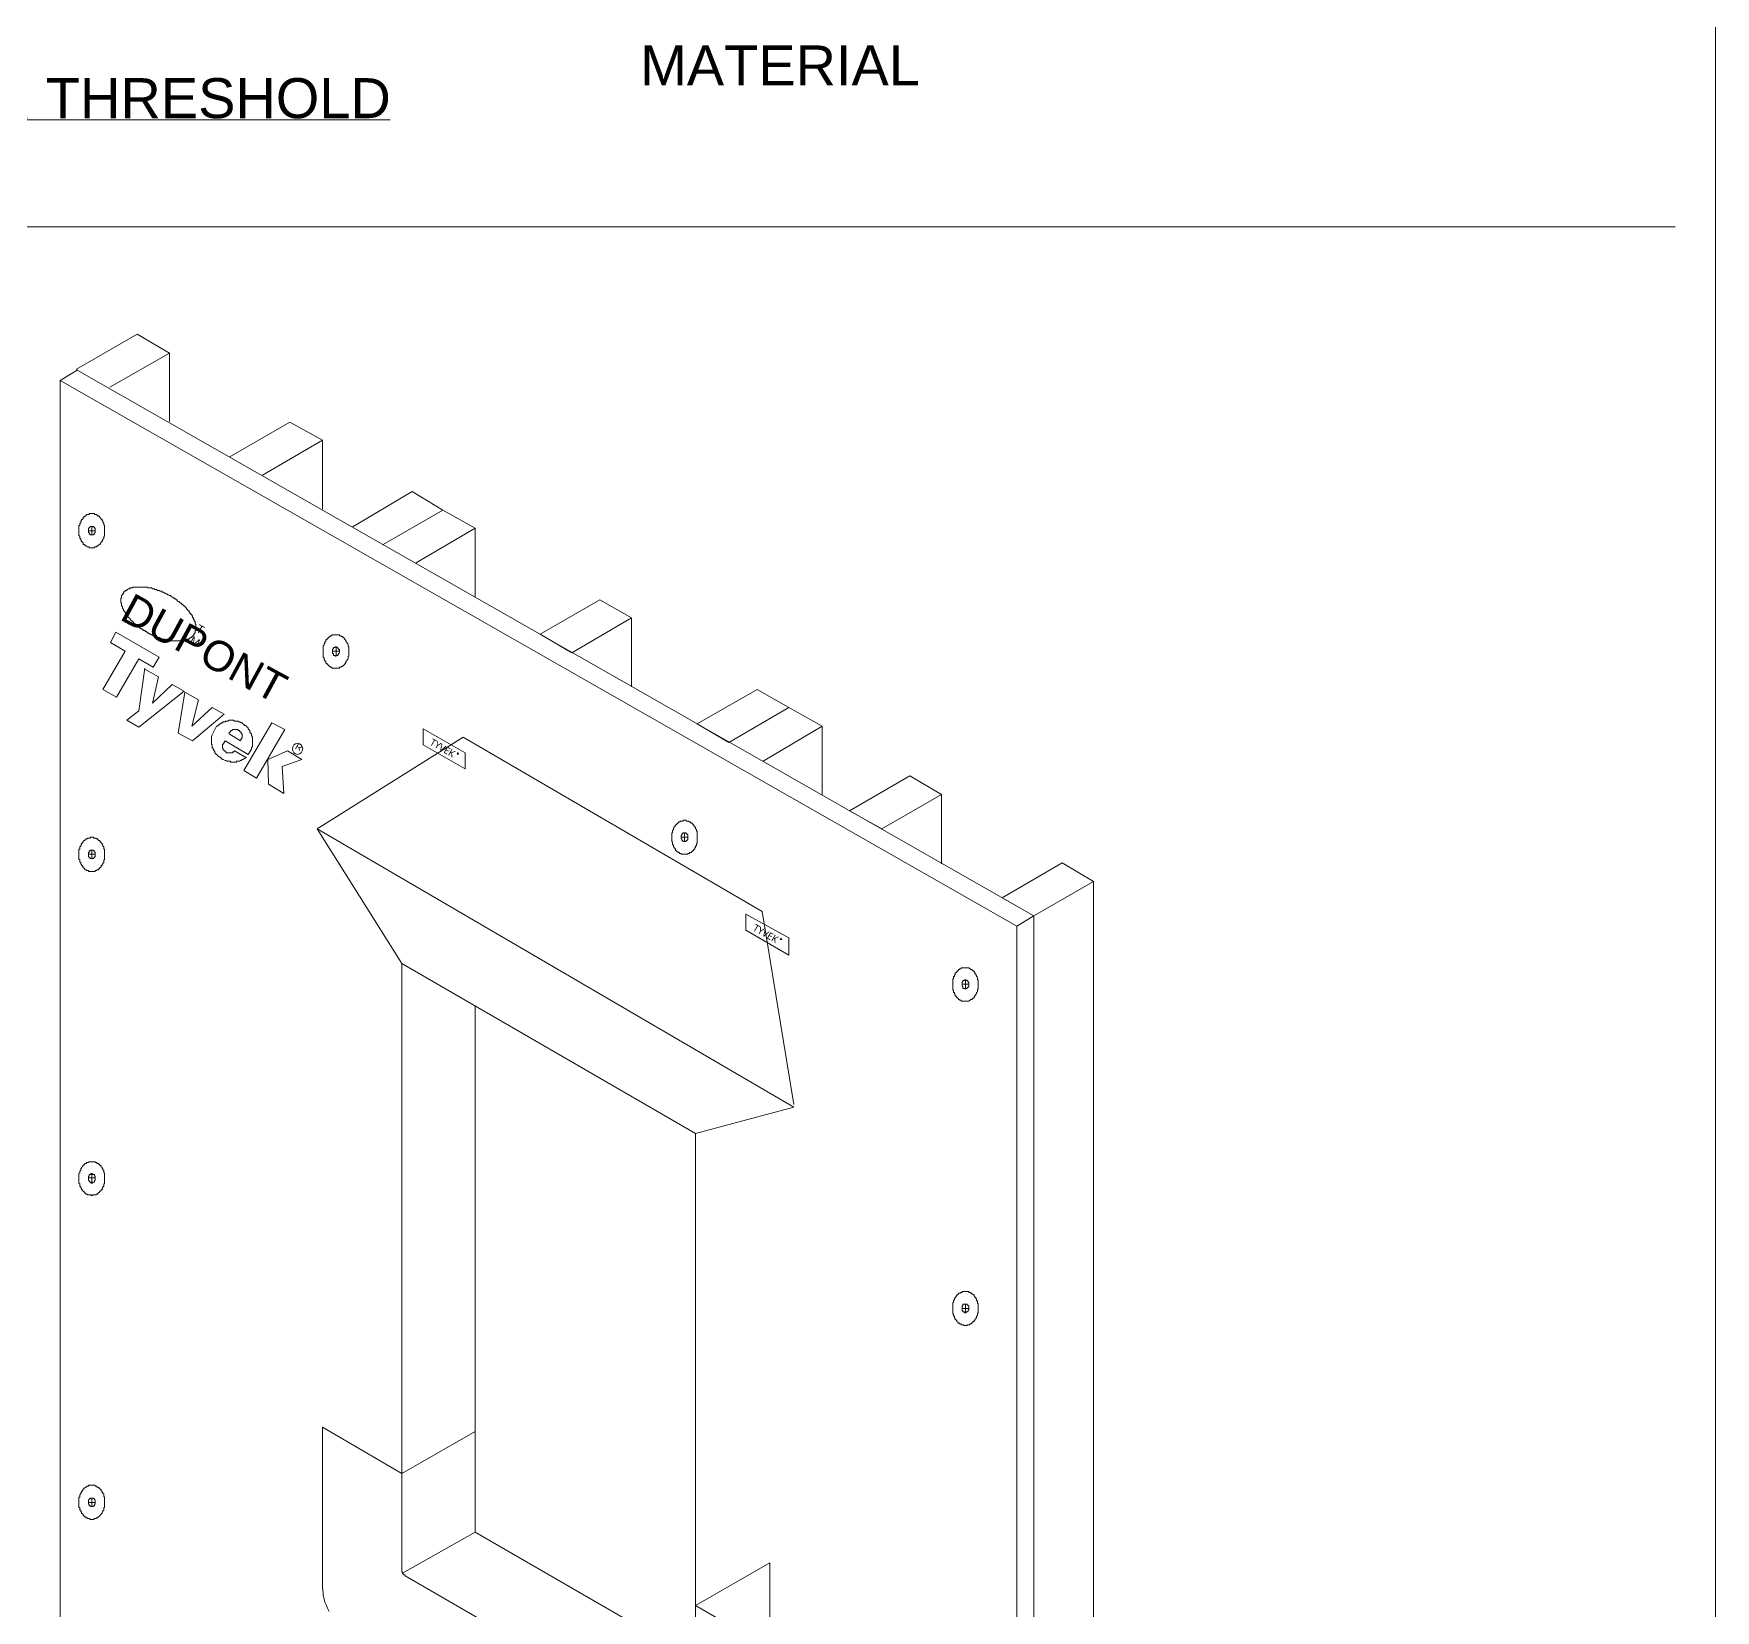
# Model space of a CAD drawing. Header units: inches. Extents: x 0 to 32.7, y -0.1 to 22.9.
# Drawn here: x 29.39 to 32.672, y 2.556 to 5.634 of the extents above; entities that cross this region are included whole.
import ezdxf

# ---------------------------------------------------------------- set-up
doc = ezdxf.new("R2010")
doc.units = ezdxf.units.IN
doc.header["$MEASUREMENT"] = 0
doc.layers.add('PDF_Geometry', color=7, linetype='Continuous', true_color=0x5d5d5d)
doc.layers.add('PDF_Text', color=7, linetype='Continuous')
doc.styles.add('PDF Arial', font='arial.ttf')
doc.styles.add('PDF Chief Blueprint', font='Chief_Blueprint.ttf')
doc.styles.add('PDF Malgun Gothic', font='malgun.ttf')

msp = doc.modelspace()

# ---------------------------------------------------------------- linework, layer by layer
at = {"layer": 'PDF_Geometry', "color": 7, "lineweight": 18}
for points in [[(0.1854, 0.1336), (0.1854, 22.8836), (32.6721, 22.8836), (32.6721, 0.1336)], [(31.3088, 0.9453), (31.3088, 3.8919), (29.4421, 4.9569), (29.4421, 2.0253)]]:
    msp.add_lwpolyline(points, close=True, dxfattribs=at)
at = {"layer": 'PDF_Geometry', "color": 251, "lineweight": 18, "true_color": 0x4b4b4b}
msp.add_lwpolyline([(32.5938, 5.2569), (27.8654, 5.2569), (27.8654, 14.5103), (32.4688, 14.5103)], dxfattribs=at)
at = {"layer": 'PDF_Geometry', "color": 7, "lineweight": 20}
msp.add_lwpolyline([(29.0564, 5.4654), (30.0858, 5.4654)], dxfattribs=at)
at = {"layer": 'PDF_Geometry', "color": 253, "lineweight": 18, "true_color": 0xa2a2a2}
for points in [[(29.5388, 4.9436), (29.6554, 5.0103), (29.5921, 5.0469), (29.4738, 4.9786), (29.4754, 4.9769)], [(29.6554, 4.8769), (29.6554, 5.0103)], [(29.8371, 4.7719), (29.9538, 4.8403), (29.8904, 4.8753), (29.7721, 4.8069)], [(29.9538, 4.7053), (29.9538, 4.8403)], [(30.0121, 4.6703), (30.1288, 4.7403), (30.1888, 4.7036)], [(30.1354, 4.6003), (30.2521, 4.6686), (30.1888, 4.7036), (30.0721, 4.6369)], [(30.2521, 4.5336), (30.2521, 4.6686)], [(30.5571, 4.3586), (30.5571, 4.4936), (30.4954, 4.5286), (30.3788, 4.4619), (30.4404, 4.4253), (30.5571, 4.4936)], [(30.8638, 4.3186), (30.9288, 4.2819), (30.8138, 4.2136)], [(30.9288, 4.2819), (30.9288, 4.1486)], [(31.1621, 4.0136), (31.1621, 4.1486), (31.1004, 4.1853), (30.9821, 4.1169), (31.0454, 4.0819), (31.1621, 4.1486)], [(31.3421, 0.9636), (31.4588, 1.0319), (31.4588, 3.9786), (31.3971, 4.0153), (31.2804, 3.9469), (31.3421, 3.9119), (31.4588, 3.9786)], [(30.2521, 2.9053), (30.2521, 3.7353)]]:
    msp.add_lwpolyline(points, dxfattribs=at)
at = {"layer": 'PDF_Geometry', "color": 254, "lineweight": 18, "true_color": 0xe1e1e1}
for points in [[(31.3088, 0.9453), (31.3421, 0.9636), (31.3421, 3.9119), (29.4754, 4.9769), (29.4421, 4.9569)], [(31.3421, 3.9119), (31.3088, 3.8919)]]:
    msp.add_lwpolyline(points, dxfattribs=at)
at = {"layer": 'PDF_Geometry', "lineweight": 18}
for points in [[(29.5038, 4.6969), (29.5054, 4.6969), (29.5071, 4.6969), (29.5088, 4.6969), (29.5088, 4.6953), (29.5104, 4.6953), (29.5121, 4.6953), (29.5138, 4.6953), (29.5138, 4.6936), (29.5154, 4.6936), (29.5154, 4.6919), (29.5171, 4.6919), (29.5188, 4.6919), (29.5188, 4.6903), (29.5204, 4.6903), (29.5204, 4.6886), (29.5221, 4.6869), (29.5221, 4.6853), (29.5238, 4.6853), (29.5238, 4.6836), (29.5254, 4.6819), (29.5254, 4.6803), (29.5271, 4.6786), (29.5271, 4.6769), (29.5271, 4.6753), (29.5288, 4.6736), (29.5288, 4.6719), (29.5288, 4.6703), (29.5288, 4.6686), (29.5288, 4.6669), (29.5288, 4.6653), (29.5288, 4.6636), (29.5288, 4.6619), (29.5288, 4.6603), (29.5288, 4.6586), (29.5288, 4.6569), (29.5288, 4.6553), (29.5288, 4.6536), (29.5271, 4.6519), (29.5271, 4.6503), (29.5271, 4.6486), (29.5254, 4.6469), (29.5254, 4.6453), (29.5238, 4.6436), (29.5238, 4.6419), (29.5221, 4.6419), (29.5221, 4.6403), (29.5204, 4.6386), (29.5204, 4.6369), (29.5188, 4.6369), (29.5171, 4.6353), (29.5154, 4.6353), (29.5154, 4.6336), (29.5138, 4.6336), (29.5121, 4.6319), (29.5104, 4.6319), (29.5088, 4.6319), (29.5088, 4.6303), (29.5071, 4.6303), (29.5054, 4.6303), (29.5038, 4.6303), (29.5021, 4.6303), (29.5004, 4.6303), (29.4988, 4.6303), (29.4988, 4.6319), (29.4971, 4.6319), (29.4954, 4.6319), (29.4938, 4.6336), (29.4921, 4.6336), (29.4921, 4.6353), (29.4904, 4.6353), (29.4888, 4.6369), (29.4871, 4.6369), (29.4871, 4.6386), (29.4871, 4.6403), (29.4854, 4.6403), (29.4854, 4.6419), (29.4838, 4.6419), (29.4838, 4.6436), (29.4821, 4.6453), (29.4821, 4.6469), (29.4821, 4.6486), (29.4804, 4.6486), (29.4804, 4.6503), (29.4804, 4.6519), (29.4804, 4.6536), (29.4788, 4.6536), (29.4788, 4.6553), (29.4788, 4.6569), (29.4788, 4.6586), (29.4788, 4.6603), (29.4788, 4.6619), (29.4788, 4.6636), (29.4788, 4.6653), (29.4788, 4.6669), (29.4788, 4.6686), (29.4788, 4.6703), (29.4788, 4.6719), (29.4788, 4.6736), (29.4804, 4.6736), (29.4804, 4.6753), (29.4804, 4.6769), (29.4804, 4.6786), (29.4821, 4.6786), (29.4821, 4.6803), (29.4821, 4.6819), (29.4838, 4.6836), (29.4838, 4.6853), (29.4854, 4.6853), (29.4854, 4.6869), (29.4871, 4.6869), (29.4871, 4.6886), (29.4871, 4.6903), (29.4888, 4.6903), (29.4888, 4.6919), (29.4904, 4.6919), (29.4921, 4.6919), (29.4921, 4.6936), (29.4938, 4.6936), (29.4938, 4.6953), (29.4954, 4.6953), (29.4971, 4.6953), (29.4988, 4.6953), (29.4988, 4.6969), (29.5004, 4.6969), (29.5021, 4.6969)], [(29.9804, 4.4603), (29.9821, 4.4603), (29.9838, 4.4603), (29.9854, 4.4603), (29.9871, 4.4603), (29.9871, 4.4586), (29.9888, 4.4586), (29.9904, 4.4586), (29.9904, 4.4569), (29.9921, 4.4569), (29.9938, 4.4569), (29.9938, 4.4553), (29.9954, 4.4553), (29.9954, 4.4536), (29.9971, 4.4536), (29.9971, 4.4519), (29.9988, 4.4503), (29.9988, 4.4486), (30.0004, 4.4486), (30.0004, 4.4469), (30.0021, 4.4453), (30.0021, 4.4436), (30.0038, 4.4419), (30.0038, 4.4403), (30.0038, 4.4386), (30.0038, 4.4369), (30.0054, 4.4369), (30.0054, 4.4353), (30.0054, 4.4336), (30.0054, 4.4319), (30.0054, 4.4303), (30.0054, 4.4286), (30.0054, 4.4269), (30.0054, 4.4253), (30.0054, 4.4236), (30.0054, 4.4219), (30.0054, 4.4203), (30.0054, 4.4186), (30.0038, 4.4186), (30.0038, 4.4169), (30.0038, 4.4153), (30.0038, 4.4136), (30.0021, 4.4119), (30.0021, 4.4103), (30.0004, 4.4086), (30.0004, 4.4069), (29.9988, 4.4069), (29.9988, 4.4053), (29.9988, 4.4036), (29.9971, 4.4036), (29.9971, 4.4019), (29.9954, 4.4019), (29.9954, 4.4003), (29.9938, 4.4003), (29.9938, 4.3986), (29.9921, 4.3986), (29.9904, 4.3986), (29.9904, 4.3969), (29.9888, 4.3969), (29.9871, 4.3969), (29.9871, 4.3953), (29.9854, 4.3953), (29.9838, 4.3953), (29.9821, 4.3953), (29.9804, 4.3953), (29.9788, 4.3953), (29.9771, 4.3953), (29.9754, 4.3953), (29.9738, 4.3953), (29.9721, 4.3953), (29.9721, 4.3969), (29.9704, 4.3969), (29.9688, 4.3969), (29.9688, 4.3986), (29.9671, 4.3986), (29.9671, 4.4003), (29.9654, 4.4003), (29.9654, 4.4019), (29.9638, 4.4019), (29.9638, 4.4036), (29.9621, 4.4036), (29.9621, 4.4053), (29.9604, 4.4053), (29.9604, 4.4069), (29.9604, 4.4086), (29.9588, 4.4086), (29.9588, 4.4103), (29.9571, 4.4119), (29.9571, 4.4136), (29.9571, 4.4153), (29.9554, 4.4169), (29.9554, 4.4186), (29.9554, 4.4203), (29.9554, 4.4219), (29.9554, 4.4236), (29.9554, 4.4253), (29.9554, 4.4269), (29.9554, 4.4286), (29.9554, 4.4303), (29.9554, 4.4319), (29.9554, 4.4336), (29.9554, 4.4353), (29.9554, 4.4369), (29.9554, 4.4386), (29.9571, 4.4403), (29.9571, 4.4419), (29.9571, 4.4436), (29.9588, 4.4436), (29.9588, 4.4453), (29.9588, 4.4469), (29.9604, 4.4469), (29.9604, 4.4486), (29.9604, 4.4503), (29.9621, 4.4503), (29.9621, 4.4519), (29.9638, 4.4519), (29.9638, 4.4536), (29.9654, 4.4536), (29.9654, 4.4553), (29.9671, 4.4553), (29.9671, 4.4569), (29.9688, 4.4569), (29.9688, 4.4586), (29.9704, 4.4586), (29.9721, 4.4586), (29.9721, 4.4603), (29.9738, 4.4603), (29.9754, 4.4603), (29.9771, 4.4603), (29.9788, 4.4603)], [(30.6604, 4.0986), (30.6621, 4.0986), (30.6638, 4.0986), (30.6638, 4.0969), (30.6654, 4.0969), (30.6671, 4.0969), (30.6688, 4.0969), (30.6688, 4.0953), (30.6704, 4.0953), (30.6721, 4.0953), (30.6721, 4.0936), (30.6738, 4.0936), (30.6754, 4.0919), (30.6771, 4.0903), (30.6788, 4.0886), (30.6788, 4.0869), (30.6804, 4.0869), (30.6804, 4.0853), (30.6821, 4.0836), (30.6821, 4.0819), (30.6838, 4.0803), (30.6838, 4.0786), (30.6838, 4.0769), (30.6854, 4.0769), (30.6854, 4.0753), (30.6854, 4.0736), (30.6854, 4.0719), (30.6854, 4.0703), (30.6854, 4.0686), (30.6854, 4.0669), (30.6854, 4.0653), (30.6854, 4.0636), (30.6854, 4.0619), (30.6854, 4.0603), (30.6854, 4.0586), (30.6854, 4.0569), (30.6854, 4.0553), (30.6854, 4.0536), (30.6838, 4.0519), (30.6838, 4.0503), (30.6838, 4.0486), (30.6821, 4.0486), (30.6821, 4.0469), (30.6821, 4.0453), (30.6804, 4.0453), (30.6804, 4.0436), (30.6804, 4.0419), (30.6788, 4.0419), (30.6788, 4.0403), (30.6771, 4.0403), (30.6771, 4.0386), (30.6754, 4.0386), (30.6754, 4.0369), (30.6738, 4.0369), (30.6738, 4.0353), (30.6721, 4.0353), (30.6704, 4.0353), (30.6704, 4.0336), (30.6688, 4.0336), (30.6671, 4.0336), (30.6671, 4.0319), (30.6654, 4.0319), (30.6638, 4.0319), (30.6621, 4.0319), (30.6604, 4.0319), (30.6588, 4.0319), (30.6571, 4.0319), (30.6554, 4.0319), (30.6538, 4.0319), (30.6538, 4.0336), (30.6521, 4.0336), (30.6504, 4.0336), (30.6504, 4.0353), (30.6488, 4.0353), (30.6471, 4.0369), (30.6454, 4.0369), (30.6454, 4.0386), (30.6438, 4.0386), (30.6438, 4.0403), (30.6421, 4.0419), (30.6421, 4.0436), (30.6404, 4.0436), (30.6404, 4.0453), (30.6388, 4.0469), (30.6388, 4.0486), (30.6388, 4.0503), (30.6371, 4.0503), (30.6371, 4.0519), (30.6371, 4.0536), (30.6371, 4.0553), (30.6354, 4.0569), (30.6354, 4.0586), (30.6354, 4.0603), (30.6354, 4.0619), (30.6354, 4.0636), (30.6354, 4.0653), (30.6354, 4.0669), (30.6354, 4.0686), (30.6354, 4.0703), (30.6354, 4.0719), (30.6354, 4.0736), (30.6371, 4.0736), (30.6371, 4.0753), (30.6371, 4.0769), (30.6371, 4.0786), (30.6388, 4.0803), (30.6388, 4.0819), (30.6388, 4.0836), (30.6404, 4.0836), (30.6404, 4.0853), (30.6421, 4.0869), (30.6421, 4.0886), (30.6438, 4.0886), (30.6438, 4.0903), (30.6454, 4.0903), (30.6454, 4.0919), (30.6471, 4.0919), (30.6471, 4.0936), (30.6488, 4.0936), (30.6488, 4.0953), (30.6504, 4.0953), (30.6521, 4.0953), (30.6521, 4.0969), (30.6538, 4.0969), (30.6554, 4.0969), (30.6571, 4.0969), (30.6588, 4.0986)], [(29.5038, 4.0653), (29.5054, 4.0653), (29.5071, 4.0653), (29.5071, 4.0636), (29.5088, 4.0636), (29.5104, 4.0636), (29.5121, 4.0636), (29.5121, 4.0619), (29.5138, 4.0619), (29.5154, 4.0619), (29.5154, 4.0603), (29.5171, 4.0603), (29.5171, 4.0586), (29.5188, 4.0586), (29.5204, 4.0569), (29.5204, 4.0553), (29.5221, 4.0553), (29.5221, 4.0536), (29.5238, 4.0536), (29.5238, 4.0519), (29.5238, 4.0503), (29.5254, 4.0503), (29.5254, 4.0486), (29.5254, 4.0469), (29.5271, 4.0469), (29.5271, 4.0453), (29.5271, 4.0436), (29.5271, 4.0419), (29.5288, 4.0419), (29.5288, 4.0403), (29.5288, 4.0386), (29.5288, 4.0369), (29.5288, 4.0353), (29.5288, 4.0336), (29.5288, 4.0319), (29.5288, 4.0303), (29.5288, 4.0286), (29.5288, 4.0269), (29.5288, 4.0253), (29.5288, 4.0236), (29.5288, 4.0219), (29.5271, 4.0203), (29.5271, 4.0186), (29.5271, 4.0169), (29.5271, 4.0153), (29.5254, 4.0153), (29.5254, 4.0136), (29.5238, 4.0119), (29.5238, 4.0103), (29.5221, 4.0103), (29.5221, 4.0086), (29.5221, 4.0069), (29.5204, 4.0069), (29.5204, 4.0053), (29.5188, 4.0053), (29.5188, 4.0036), (29.5171, 4.0036), (29.5171, 4.0019), (29.5154, 4.0019), (29.5138, 4.0019), (29.5138, 4.0003), (29.5121, 4.0003), (29.5104, 4.0003), (29.5104, 3.9986), (29.5088, 3.9986), (29.5071, 3.9986), (29.5054, 3.9986), (29.5038, 3.9986), (29.5021, 3.9986), (29.5004, 3.9986), (29.4988, 3.9986), (29.4971, 3.9986), (29.4971, 4.0003), (29.4954, 4.0003), (29.4938, 4.0003), (29.4938, 4.0019), (29.4921, 4.0019), (29.4904, 4.0019), (29.4904, 4.0036), (29.4888, 4.0036), (29.4888, 4.0053), (29.4871, 4.0053), (29.4871, 4.0069), (29.4854, 4.0086), (29.4854, 4.0103), (29.4838, 4.0103), (29.4838, 4.0119), (29.4821, 4.0136), (29.4821, 4.0153), (29.4804, 4.0169), (29.4804, 4.0186), (29.4804, 4.0203), (29.4804, 4.0219), (29.4788, 4.0219), (29.4788, 4.0236), (29.4788, 4.0253), (29.4788, 4.0269), (29.4788, 4.0286), (29.4788, 4.0303), (29.4788, 4.0319), (29.4788, 4.0336), (29.4788, 4.0353), (29.4788, 4.0369), (29.4788, 4.0386), (29.4788, 4.0403), (29.4788, 4.0419), (29.4804, 4.0419), (29.4804, 4.0436), (29.4804, 4.0453), (29.4804, 4.0469), (29.4821, 4.0469), (29.4821, 4.0486), (29.4821, 4.0503), (29.4838, 4.0503), (29.4838, 4.0519), (29.4838, 4.0536), (29.4854, 4.0536), (29.4854, 4.0553), (29.4871, 4.0553), (29.4871, 4.0569), (29.4888, 4.0586), (29.4904, 4.0586), (29.4904, 4.0603), (29.4921, 4.0603), (29.4921, 4.0619), (29.4938, 4.0619), (29.4954, 4.0619), (29.4954, 4.0636), (29.4971, 4.0636), (29.4988, 4.0636), (29.5004, 4.0636), (29.5004, 4.0653), (29.5021, 4.0653)], [(31.2088, 3.8103), (31.2104, 3.8103), (31.2121, 3.8103), (31.2138, 3.8103), (31.2154, 3.8103), (31.2171, 3.8086), (31.2188, 3.8086), (31.2188, 3.8069), (31.2204, 3.8069), (31.2221, 3.8069), (31.2221, 3.8053), (31.2238, 3.8053), (31.2238, 3.8036), (31.2254, 3.8036), (31.2254, 3.8019), (31.2271, 3.8019), (31.2271, 3.8003), (31.2271, 3.7986), (31.2288, 3.7986), (31.2288, 3.7969), (31.2304, 3.7953), (31.2304, 3.7936), (31.2321, 3.7919), (31.2321, 3.7903), (31.2321, 3.7886), (31.2321, 3.7869), (31.2338, 3.7869), (31.2338, 3.7853), (31.2338, 3.7836), (31.2338, 3.7819), (31.2338, 3.7803), (31.2338, 3.7786), (31.2338, 3.7769), (31.2338, 3.7753), (31.2338, 3.7736), (31.2338, 3.7719), (31.2338, 3.7703), (31.2338, 3.7686), (31.2321, 3.7686), (31.2321, 3.7669), (31.2321, 3.7653), (31.2321, 3.7636), (31.2304, 3.7619), (31.2304, 3.7603), (31.2288, 3.7586), (31.2288, 3.7569), (31.2271, 3.7569), (31.2271, 3.7553), (31.2271, 3.7536), (31.2254, 3.7536), (31.2254, 3.7519), (31.2238, 3.7519), (31.2238, 3.7503), (31.2221, 3.7503), (31.2221, 3.7486), (31.2204, 3.7486), (31.2188, 3.7486), (31.2188, 3.7469), (31.2171, 3.7469), (31.2154, 3.7453), (31.2138, 3.7453), (31.2121, 3.7453), (31.2104, 3.7453), (31.2088, 3.7453), (31.2071, 3.7453), (31.2054, 3.7453), (31.2038, 3.7453), (31.2021, 3.7453), (31.2004, 3.7453), (31.2004, 3.7469), (31.1988, 3.7469), (31.1971, 3.7469), (31.1971, 3.7486), (31.1954, 3.7486), (31.1954, 3.7503), (31.1938, 3.7503), (31.1938, 3.7519), (31.1921, 3.7519), (31.1921, 3.7536), (31.1904, 3.7536), (31.1904, 3.7553), (31.1888, 3.7553), (31.1888, 3.7569), (31.1888, 3.7586), (31.1871, 3.7586), (31.1871, 3.7603), (31.1871, 3.7619), (31.1854, 3.7619), (31.1854, 3.7636), (31.1854, 3.7653), (31.1854, 3.7669), (31.1838, 3.7669), (31.1838, 3.7686), (31.1838, 3.7703), (31.1838, 3.7719), (31.1838, 3.7736), (31.1838, 3.7753), (31.1838, 3.7769), (31.1838, 3.7786), (31.1838, 3.7803), (31.1838, 3.7819), (31.1838, 3.7836), (31.1838, 3.7853), (31.1838, 3.7869), (31.1838, 3.7886), (31.1854, 3.7886), (31.1854, 3.7903), (31.1854, 3.7919), (31.1854, 3.7936), (31.1871, 3.7936), (31.1871, 3.7953), (31.1871, 3.7969), (31.1888, 3.7969), (31.1888, 3.7986), (31.1888, 3.8003), (31.1904, 3.8003), (31.1904, 3.8019), (31.1921, 3.8019), (31.1921, 3.8036), (31.1938, 3.8036), (31.1938, 3.8053), (31.1954, 3.8053), (31.1954, 3.8069), (31.1971, 3.8069), (31.1971, 3.8086), (31.1988, 3.8086), (31.2004, 3.8086), (31.2004, 3.8103), (31.2021, 3.8103), (31.2038, 3.8103), (31.2054, 3.8103), (31.2071, 3.8103)], [(29.5038, 3.4319), (29.5054, 3.4319), (29.5071, 3.4319), (29.5088, 3.4319), (29.5104, 3.4319), (29.5104, 3.4303), (29.5121, 3.4303), (29.5138, 3.4303), (29.5138, 3.4286), (29.5154, 3.4286), (29.5171, 3.4286), (29.5171, 3.4269), (29.5188, 3.4269), (29.5188, 3.4253), (29.5204, 3.4253), (29.5204, 3.4236), (29.5221, 3.4236), (29.5221, 3.4219), (29.5238, 3.4203), (29.5238, 3.4186), (29.5254, 3.4186), (29.5254, 3.4169), (29.5254, 3.4153), (29.5271, 3.4153), (29.5271, 3.4136), (29.5271, 3.4119), (29.5271, 3.4103), (29.5288, 3.4103), (29.5288, 3.4086), (29.5288, 3.4069), (29.5288, 3.4053), (29.5288, 3.4036), (29.5288, 3.4019), (29.5288, 3.4003), (29.5288, 3.3986), (29.5288, 3.3969), (29.5288, 3.3953), (29.5288, 3.3936), (29.5288, 3.3919), (29.5288, 3.3903), (29.5288, 3.3886), (29.5271, 3.3886), (29.5271, 3.3869), (29.5271, 3.3853), (29.5271, 3.3836), (29.5254, 3.3836), (29.5254, 3.3819), (29.5254, 3.3803), (29.5238, 3.3803), (29.5238, 3.3786), (29.5238, 3.3769), (29.5221, 3.3769), (29.5221, 3.3753), (29.5204, 3.3753), (29.5204, 3.3736), (29.5188, 3.3736), (29.5188, 3.3719), (29.5171, 3.3719), (29.5171, 3.3703), (29.5154, 3.3703), (29.5154, 3.3686), (29.5138, 3.3686), (29.5121, 3.3686), (29.5121, 3.3669), (29.5104, 3.3669), (29.5088, 3.3669), (29.5071, 3.3669), (29.5054, 3.3669), (29.5038, 3.3653), (29.5021, 3.3669), (29.5004, 3.3669), (29.4988, 3.3669), (29.4971, 3.3669), (29.4954, 3.3669), (29.4954, 3.3686), (29.4938, 3.3686), (29.4921, 3.3686), (29.4921, 3.3703), (29.4904, 3.3703), (29.4904, 3.3719), (29.4888, 3.3719), (29.4888, 3.3736), (29.4871, 3.3736), (29.4871, 3.3753), (29.4854, 3.3753), (29.4854, 3.3769), (29.4838, 3.3769), (29.4838, 3.3786), (29.4838, 3.3803), (29.4821, 3.3803), (29.4821, 3.3819), (29.4821, 3.3836), (29.4804, 3.3836), (29.4804, 3.3853), (29.4804, 3.3869), (29.4804, 3.3886), (29.4788, 3.3903), (29.4788, 3.3919), (29.4788, 3.3936), (29.4788, 3.3953), (29.4788, 3.3969), (29.4788, 3.3986), (29.4788, 3.4003), (29.4788, 3.4019), (29.4788, 3.4036), (29.4788, 3.4053), (29.4788, 3.4069), (29.4788, 3.4086), (29.4804, 3.4103), (29.4804, 3.4119), (29.4804, 3.4136), (29.4821, 3.4153), (29.4821, 3.4169), (29.4821, 3.4186), (29.4838, 3.4186), (29.4838, 3.4203), (29.4854, 3.4219), (29.4854, 3.4236), (29.4871, 3.4236), (29.4871, 3.4253), (29.4888, 3.4253), (29.4888, 3.4269), (29.4904, 3.4269), (29.4904, 3.4286), (29.4921, 3.4286), (29.4938, 3.4286), (29.4938, 3.4303), (29.4954, 3.4303), (29.4971, 3.4303), (29.4971, 3.4319), (29.4988, 3.4319), (29.5004, 3.4319), (29.5021, 3.4319)], [(31.2088, 3.1786), (31.2104, 3.1786), (31.2121, 3.1786), (31.2138, 3.1786), (31.2154, 3.1786), (31.2154, 3.1769), (31.2171, 3.1769), (31.2188, 3.1769), (31.2188, 3.1753), (31.2204, 3.1753), (31.2221, 3.1736), (31.2238, 3.1736), (31.2238, 3.1719), (31.2254, 3.1719), (31.2254, 3.1703), (31.2271, 3.1686), (31.2271, 3.1669), (31.2288, 3.1669), (31.2288, 3.1653), (31.2304, 3.1636), (31.2304, 3.1619), (31.2304, 3.1603), (31.2321, 3.1603), (31.2321, 3.1586), (31.2321, 3.1569), (31.2321, 3.1553), (31.2338, 3.1553), (31.2338, 3.1536), (31.2338, 3.1519), (31.2338, 3.1503), (31.2338, 3.1486), (31.2338, 3.1469), (31.2338, 3.1453), (31.2338, 3.1436), (31.2338, 3.1419), (31.2338, 3.1403), (31.2338, 3.1386), (31.2338, 3.1369), (31.2321, 3.1353), (31.2321, 3.1336), (31.2321, 3.1319), (31.2304, 3.1303), (31.2304, 3.1286), (31.2304, 3.1269), (31.2288, 3.1269), (31.2288, 3.1253), (31.2271, 3.1236), (31.2271, 3.1219), (31.2254, 3.1219), (31.2254, 3.1203), (31.2238, 3.1203), (31.2238, 3.1186), (31.2221, 3.1186), (31.2221, 3.1169), (31.2204, 3.1169), (31.2204, 3.1153), (31.2188, 3.1153), (31.2171, 3.1153), (31.2171, 3.1136), (31.2154, 3.1136), (31.2138, 3.1136), (31.2121, 3.1136), (31.2121, 3.1119), (31.2104, 3.1119), (31.2088, 3.1119), (31.2071, 3.1119), (31.2054, 3.1119), (31.2054, 3.1136), (31.2038, 3.1136), (31.2021, 3.1136), (31.2004, 3.1136), (31.2004, 3.1153), (31.1988, 3.1153), (31.1971, 3.1153), (31.1971, 3.1169), (31.1954, 3.1169), (31.1938, 3.1186), (31.1921, 3.1203), (31.1921, 3.1219), (31.1904, 3.1219), (31.1904, 3.1236), (31.1888, 3.1236), (31.1888, 3.1253), (31.1871, 3.1269), (31.1871, 3.1286), (31.1871, 3.1303), (31.1854, 3.1303), (31.1854, 3.1319), (31.1854, 3.1336), (31.1838, 3.1353), (31.1838, 3.1369), (31.1838, 3.1386), (31.1838, 3.1403), (31.1838, 3.1419), (31.1838, 3.1436), (31.1838, 3.1453), (31.1838, 3.1469), (31.1838, 3.1486), (31.1838, 3.1503), (31.1838, 3.1519), (31.1838, 3.1536), (31.1838, 3.1553), (31.1838, 3.1569), (31.1854, 3.1569), (31.1854, 3.1586), (31.1854, 3.1603), (31.1854, 3.1619), (31.1871, 3.1619), (31.1871, 3.1636), (31.1871, 3.1653), (31.1888, 3.1653), (31.1888, 3.1669), (31.1904, 3.1686), (31.1904, 3.1703), (31.1921, 3.1703), (31.1921, 3.1719), (31.1938, 3.1719), (31.1938, 3.1736), (31.1954, 3.1736), (31.1954, 3.1753), (31.1971, 3.1753), (31.1988, 3.1753), (31.1988, 3.1769), (31.2004, 3.1769), (31.2021, 3.1769), (31.2021, 3.1786), (31.2038, 3.1786), (31.2054, 3.1786), (31.2071, 3.1786)], [(29.5038, 2.8003), (29.5054, 2.8003), (29.5071, 2.8003), (29.5088, 2.8003), (29.5104, 2.8003), (29.5104, 2.7986), (29.5121, 2.7986), (29.5138, 2.7986), (29.5138, 2.7969), (29.5154, 2.7969), (29.5171, 2.7953), (29.5188, 2.7953), (29.5188, 2.7936), (29.5204, 2.7936), (29.5204, 2.7919), (29.5221, 2.7919), (29.5221, 2.7903), (29.5221, 2.7886), (29.5238, 2.7886), (29.5238, 2.7869), (29.5254, 2.7853), (29.5254, 2.7836), (29.5271, 2.7836), (29.5271, 2.7819), (29.5271, 2.7803), (29.5271, 2.7786), (29.5288, 2.7769), (29.5288, 2.7753), (29.5288, 2.7736), (29.5288, 2.7719), (29.5288, 2.7703), (29.5288, 2.7686), (29.5288, 2.7669), (29.5288, 2.7653), (29.5288, 2.7636), (29.5288, 2.7619), (29.5288, 2.7603), (29.5288, 2.7586), (29.5288, 2.7569), (29.5271, 2.7569), (29.5271, 2.7553), (29.5271, 2.7536), (29.5271, 2.7519), (29.5254, 2.7503), (29.5254, 2.7486), (29.5238, 2.7486), (29.5238, 2.7469), (29.5238, 2.7453), (29.5221, 2.7453), (29.5221, 2.7436), (29.5204, 2.7419), (29.5188, 2.7403), (29.5171, 2.7386), (29.5154, 2.7386), (29.5154, 2.7369), (29.5138, 2.7369), (29.5121, 2.7369), (29.5121, 2.7353), (29.5104, 2.7353), (29.5088, 2.7353), (29.5071, 2.7336), (29.5054, 2.7336), (29.5038, 2.7336), (29.5021, 2.7336), (29.5004, 2.7336), (29.4988, 2.7353), (29.4971, 2.7353), (29.4954, 2.7353), (29.4954, 2.7369), (29.4938, 2.7369), (29.4921, 2.7369), (29.4921, 2.7386), (29.4904, 2.7386), (29.4888, 2.7403), (29.4871, 2.7419), (29.4871, 2.7436), (29.4854, 2.7436), (29.4854, 2.7453), (29.4838, 2.7453), (29.4838, 2.7469), (29.4838, 2.7486), (29.4821, 2.7486), (29.4821, 2.7503), (29.4821, 2.7519), (29.4804, 2.7519), (29.4804, 2.7536), (29.4804, 2.7553), (29.4804, 2.7569), (29.4788, 2.7569), (29.4788, 2.7586), (29.4788, 2.7603), (29.4788, 2.7619), (29.4788, 2.7636), (29.4788, 2.7653), (29.4788, 2.7669), (29.4788, 2.7686), (29.4788, 2.7703), (29.4788, 2.7719), (29.4788, 2.7736), (29.4788, 2.7753), (29.4788, 2.7769), (29.4804, 2.7769), (29.4804, 2.7786), (29.4804, 2.7803), (29.4804, 2.7819), (29.4821, 2.7836), (29.4821, 2.7853), (29.4838, 2.7869), (29.4838, 2.7886), (29.4854, 2.7886), (29.4854, 2.7903), (29.4871, 2.7919), (29.4871, 2.7936), (29.4888, 2.7936), (29.4888, 2.7953), (29.4904, 2.7953), (29.4921, 2.7969), (29.4938, 2.7969), (29.4938, 2.7986), (29.4954, 2.7986), (29.4971, 2.7986), (29.4971, 2.8003), (29.4988, 2.8003), (29.5004, 2.8003), (29.5021, 2.8003)]]:
    msp.add_lwpolyline(points, close=True, dxfattribs=at)
at = {"layer": 'PDF_Geometry', "color": 251, "lineweight": 18, "true_color": 0x686868}
for points in [[(29.5038, 4.6719), (29.5054, 4.6719), (29.5071, 4.6719), (29.5071, 4.6703), (29.5088, 4.6703), (29.5088, 4.6686), (29.5104, 4.6686), (29.5104, 4.6669), (29.5104, 4.6653), (29.5104, 4.6636), (29.5104, 4.6619), (29.5104, 4.6603), (29.5088, 4.6586), (29.5088, 4.6569), (29.5071, 4.6569), (29.5071, 4.6553), (29.5054, 4.6553), (29.5038, 4.6553), (29.5021, 4.6553), (29.5004, 4.6553), (29.5004, 4.6569), (29.4988, 4.6569), (29.4988, 4.6586), (29.4988, 4.6603), (29.4971, 4.6603), (29.4971, 4.6619), (29.4971, 4.6636), (29.4971, 4.6653), (29.4971, 4.6669), (29.4971, 4.6686), (29.4988, 4.6686), (29.4988, 4.6703), (29.5004, 4.6703), (29.5004, 4.6719), (29.5021, 4.6719)], [(29.7038, 4.4636), (29.7038, 4.4619), (29.7038, 4.4603), (29.7021, 4.4603), (29.7021, 4.4586), (29.7004, 4.4586), (29.7004, 4.4569), (29.6988, 4.4569), (29.6988, 4.4553), (29.6971, 4.4553), (29.6954, 4.4536), (29.6938, 4.4536), (29.6938, 4.4519), (29.6921, 4.4519), (29.6904, 4.4519), (29.6888, 4.4503), (29.6871, 4.4503), (29.6854, 4.4503), (29.6838, 4.4486), (29.6821, 4.4486), (29.6804, 4.4486), (29.6788, 4.4486), (29.6771, 4.4486), (29.6754, 4.4486), (29.6738, 4.4486), (29.6721, 4.4486), (29.6704, 4.4486), (29.6688, 4.4486), (29.6671, 4.4486), (29.6654, 4.4486), (29.6638, 4.4486), (29.6621, 4.4486), (29.6604, 4.4486), (29.6588, 4.4486), (29.6571, 4.4486), (29.6554, 4.4486), (29.6538, 4.4486), (29.6538, 4.4503), (29.6521, 4.4503), (29.6504, 4.4503), (29.6488, 4.4503), (29.6471, 4.4503), (29.6471, 4.4519), (29.6454, 4.4519), (29.6438, 4.4519), (29.6421, 4.4519), (29.6404, 4.4519), (29.6388, 4.4536), (29.6371, 4.4536), (29.6354, 4.4553), (29.6338, 4.4553), (29.6321, 4.4553), (29.6304, 4.4553), (29.6288, 4.4569), (29.6271, 4.4586), (29.6254, 4.4586), (29.6238, 4.4586), (29.6221, 4.4603), (29.6204, 4.4603), (29.6188, 4.4619), (29.6171, 4.4619), (29.6154, 4.4636), (29.6138, 4.4636), (29.6121, 4.4653), (29.6104, 4.4653), (29.6104, 4.4669), (29.6088, 4.4669), (29.6071, 4.4686), (29.6054, 4.4686), (29.6038, 4.4703), (29.6021, 4.4703), (29.6021, 4.4719), (29.6004, 4.4719), (29.5988, 4.4736), (29.5971, 4.4736), (29.5971, 4.4753), (29.5954, 4.4753), (29.5938, 4.4769), (29.5921, 4.4786), (29.5904, 4.4803), (29.5888, 4.4803), (29.5888, 4.4819), (29.5871, 4.4819), (29.5854, 4.4836), (29.5854, 4.4853), (29.5838, 4.4853), (29.5838, 4.4869), (29.5821, 4.4869), (29.5804, 4.4886), (29.5788, 4.4903), (29.5788, 4.4919), (29.5771, 4.4919), (29.5771, 4.4936), (29.5754, 4.4936), (29.5754, 4.4953), (29.5738, 4.4953), (29.5738, 4.4969), (29.5738, 4.4986), (29.5721, 4.4986), (29.5721, 4.5003), (29.5704, 4.5003), (29.5704, 4.5019), (29.5688, 4.5036), (29.5688, 4.5053), (29.5671, 4.5053), (29.5671, 4.5069), (29.5654, 4.5086), (29.5654, 4.5103), (29.5638, 4.5119), (29.5638, 4.5136), (29.5638, 4.5153), (29.5621, 4.5169), (29.5621, 4.5186), (29.5621, 4.5203), (29.5621, 4.5219), (29.5604, 4.5236), (29.5604, 4.5253), (29.5604, 4.5269), (29.5604, 4.5286), (29.5604, 4.5303), (29.5604, 4.5319), (29.5621, 4.5319), (29.5621, 4.5336), (29.5621, 4.5353), (29.5621, 4.5369), (29.5638, 4.5386), (29.5638, 4.5403), (29.5654, 4.5403), (29.5654, 4.5419), (29.5654, 4.5436), (29.5671, 4.5436), (29.5671, 4.5453), (29.5688, 4.5453), (29.5704, 4.5469), (29.5721, 4.5469), (29.5721, 4.5486), (29.5738, 4.5486), (29.5754, 4.5503), (29.5771, 4.5503), (29.5788, 4.5519), (29.5804, 4.5519), (29.5821, 4.5519), (29.5838, 4.5519), (29.5838, 4.5536), (29.5854, 4.5536), (29.5871, 4.5536), (29.5888, 4.5536), (29.5904, 4.5536), (29.5921, 4.5536), (29.5938, 4.5536), (29.5954, 4.5536), (29.5971, 4.5536), (29.5988, 4.5536), (29.6004, 4.5536), (29.6021, 4.5536), (29.6038, 4.5536), (29.6054, 4.5536), (29.6071, 4.5536), (29.6088, 4.5536), (29.6104, 4.5536), (29.6121, 4.5536), (29.6138, 4.5519), (29.6154, 4.5519), (29.6171, 4.5519), (29.6188, 4.5519), (29.6204, 4.5519), (29.6221, 4.5503), (29.6238, 4.5503), (29.6254, 4.5503), (29.6271, 4.5486), (29.6288, 4.5486), (29.6304, 4.5486), (29.6321, 4.5469), (29.6338, 4.5469), (29.6354, 4.5469), (29.6371, 4.5453), (29.6388, 4.5453), (29.6404, 4.5453), (29.6404, 4.5436), (29.6421, 4.5436), (29.6438, 4.5436), (29.6454, 4.5419), (29.6471, 4.5419), (29.6488, 4.5403), (29.6504, 4.5403), (29.6521, 4.5386), (29.6538, 4.5386), (29.6554, 4.5369), (29.6571, 4.5369), (29.6588, 4.5353), (29.6604, 4.5336), (29.6621, 4.5336), (29.6638, 4.5319), (29.6654, 4.5319), (29.6654, 4.5303), (29.6671, 4.5303), (29.6688, 4.5286), (29.6704, 4.5286), (29.6704, 4.5269), (29.6721, 4.5253), (29.6738, 4.5253), (29.6754, 4.5236), (29.6771, 4.5219), (29.6788, 4.5219), (29.6788, 4.5203), (29.6804, 4.5203), (29.6821, 4.5186), (29.6821, 4.5169), (29.6838, 4.5169), (29.6854, 4.5153), (29.6871, 4.5136), (29.6888, 4.5119), (29.6888, 4.5103), (29.6904, 4.5103), (29.6904, 4.5086), (29.6921, 4.5086), (29.6921, 4.5069), (29.6938, 4.5069), (29.6938, 4.5053), (29.6954, 4.5036), (29.6954, 4.5019), (29.6971, 4.5019), (29.6971, 4.5003), (29.6988, 4.5003), (29.6988, 4.4986), (29.7004, 4.4969), (29.7004, 4.4953), (29.7004, 4.4936), (29.7021, 4.4936), (29.7021, 4.4919), (29.7021, 4.4903), (29.7038, 4.4903), (29.7038, 4.4886), (29.7038, 4.4869), (29.7054, 4.4869), (29.7054, 4.4853), (29.7054, 4.4836), (29.7054, 4.4819), (29.7071, 4.4803), (29.7071, 4.4786), (29.7071, 4.4769), (29.7071, 4.4753), (29.7071, 4.4736), (29.7071, 4.4719), (29.7071, 4.4703), (29.7071, 4.4686), (29.7054, 4.4686), (29.7054, 4.4669), (29.7054, 4.4653), (29.7054, 4.4636)], [(29.6354, 4.4169), (29.6238, 4.3969), (29.5954, 4.4136), (29.5521, 4.3386), (29.5254, 4.3536), (29.5688, 4.4286), (29.5404, 4.4453), (29.5504, 4.4653)], [(29.9804, 4.4369), (29.9821, 4.4369), (29.9821, 4.4353), (29.9838, 4.4353), (29.9838, 4.4336), (29.9854, 4.4336), (29.9854, 4.4319), (29.9871, 4.4319), (29.9871, 4.4303), (29.9871, 4.4286), (29.9871, 4.4269), (29.9871, 4.4253), (29.9854, 4.4236), (29.9854, 4.4219), (29.9838, 4.4219), (29.9838, 4.4203), (29.9821, 4.4203), (29.9804, 4.4203), (29.9804, 4.4186), (29.9788, 4.4186), (29.9788, 4.4203), (29.9771, 4.4203), (29.9754, 4.4203), (29.9754, 4.4219), (29.9754, 4.4236), (29.9738, 4.4236), (29.9738, 4.4253), (29.9738, 4.4269), (29.9738, 4.4286), (29.9738, 4.4303), (29.9738, 4.4319), (29.9754, 4.4336), (29.9754, 4.4353), (29.9771, 4.4353), (29.9788, 4.4353), (29.9788, 4.4369)], [(29.6071, 4.3936), (29.6338, 4.3786), (29.6221, 4.3269), (29.6604, 4.3636), (29.6838, 4.3503), (29.5954, 4.2803), (29.5721, 4.2936), (29.5954, 4.3119), (29.6071, 4.3953)], [(29.7121, 4.3336), (29.6988, 4.2819), (29.7388, 4.3186), (29.7621, 4.3053), (29.7004, 4.2536), (29.6721, 4.2686), (29.6854, 4.3486)], [(29.8054, 4.2819), (29.8038, 4.2836), (29.8021, 4.2836), (29.8004, 4.2853), (29.7988, 4.2869), (29.7971, 4.2886), (29.7954, 4.2886), (29.7921, 4.2903), (29.7904, 4.2903), (29.7888, 4.2919), (29.7871, 4.2919), (29.7838, 4.2919), (29.7821, 4.2919), (29.7804, 4.2936), (29.7788, 4.2936), (29.7754, 4.2936), (29.7738, 4.2936), (29.7721, 4.2936), (29.7688, 4.2919), (29.7671, 4.2919), (29.7654, 4.2919), (29.7638, 4.2903), (29.7604, 4.2903), (29.7588, 4.2886), (29.7571, 4.2886), (29.7554, 4.2869), (29.7538, 4.2869), (29.7521, 4.2853), (29.7504, 4.2836), (29.7488, 4.2819), (29.7471, 4.2819), (29.7388, 4.2653), (29.7371, 4.2619), (29.7371, 4.2603), (29.7371, 4.2586), (29.7371, 4.2553), (29.7371, 4.2536), (29.7371, 4.2519), (29.7371, 4.2486), (29.7371, 4.2469), (29.7388, 4.2453), (29.7388, 4.2436), (29.7388, 4.2403), (29.7404, 4.2386), (29.7404, 4.2369), (29.7421, 4.2353), (29.7438, 4.2319), (29.7438, 4.2303), (29.7454, 4.2286), (29.7471, 4.2269), (29.7488, 4.2253), (29.7504, 4.2236), (29.7521, 4.2219), (29.7538, 4.2219), (29.7554, 4.2203), (29.7571, 4.2186), (29.7588, 4.2169), (29.7604, 4.2169), (29.7638, 4.2153), (29.7654, 4.2153), (29.7671, 4.2136), (29.7688, 4.2136), (29.7721, 4.2136), (29.7738, 4.2136), (29.7754, 4.2119), (29.7788, 4.2119), (29.7804, 4.2119), (29.7821, 4.2119), (29.7854, 4.2119), (29.7871, 4.2136), (29.7888, 4.2136), (29.7921, 4.2136), (29.7938, 4.2153), (29.7954, 4.2153), (29.7971, 4.2169), (29.7988, 4.2169), (29.8021, 4.2186), (29.8038, 4.2203), (29.8054, 4.2203), (29.7821, 4.2336), (29.7804, 4.2319), (29.7788, 4.2319), (29.7788, 4.2303), (29.7771, 4.2303), (29.7754, 4.2303), (29.7738, 4.2303), (29.7721, 4.2303), (29.7704, 4.2303), (29.7688, 4.2303), (29.7671, 4.2303), (29.7654, 4.2319), (29.7638, 4.2319), (29.7638, 4.2336), (29.7621, 4.2336), (29.7621, 4.2353), (29.7604, 4.2353), (29.7604, 4.2369), (29.7604, 4.2386), (29.7588, 4.2386), (29.7588, 4.2403), (29.7588, 4.2419), (29.7588, 4.2436), (29.7588, 4.2453), (29.7588, 4.2469), (29.7604, 4.2469), (29.7638, 4.2536), (29.8088, 4.2269), (29.8154, 4.2369), (29.8154, 4.2403), (29.8171, 4.2419), (29.8171, 4.2436), (29.8171, 4.2453), (29.8171, 4.2486), (29.8171, 4.2503), (29.8171, 4.2519), (29.8171, 4.2553), (29.8171, 4.2569), (29.8171, 4.2586), (29.8171, 4.2603), (29.8154, 4.2636), (29.8154, 4.2653), (29.8154, 4.2669), (29.8138, 4.2686), (29.8121, 4.2703), (29.8121, 4.2736), (29.8104, 4.2753), (29.8088, 4.2769), (29.8088, 4.2786), (29.8071, 4.2803)], [(29.7721, 4.2669), (29.7938, 4.2536), (29.7938, 4.2553), (29.7954, 4.2553), (29.7954, 4.2569), (29.7954, 4.2586), (29.7971, 4.2586), (29.7971, 4.2603), (29.7971, 4.2619), (29.7971, 4.2636), (29.7971, 4.2653), (29.7971, 4.2669), (29.7954, 4.2669), (29.7954, 4.2686), (29.7954, 4.2703), (29.7938, 4.2703), (29.7938, 4.2719), (29.7921, 4.2719), (29.7921, 4.2736), (29.7904, 4.2736), (29.7888, 4.2753), (29.7871, 4.2753), (29.7854, 4.2753), (29.7838, 4.2753), (29.7821, 4.2753), (29.7804, 4.2753), (29.7788, 4.2753), (29.7771, 4.2736), (29.7754, 4.2736), (29.7754, 4.2719), (29.7738, 4.2719), (29.7738, 4.2703), (29.7721, 4.2703), (29.7721, 4.2686)], [(29.8804, 4.2753), (29.8254, 4.1803), (29.8004, 4.1953), (29.8554, 4.2886)], [(29.8854, 4.2336), (29.9138, 4.2169), (29.8754, 4.2036), (29.8788, 4.1503), (29.8488, 4.1686), (29.8471, 4.2169)], [(30.6604, 4.0736), (30.6621, 4.0736), (30.6638, 4.0736), (30.6638, 4.0719), (30.6654, 4.0719), (30.6654, 4.0703), (30.6671, 4.0703), (30.6671, 4.0686), (30.6671, 4.0669), (30.6671, 4.0653), (30.6671, 4.0636), (30.6671, 4.0619), (30.6671, 4.0603), (30.6654, 4.0603), (30.6654, 4.0586), (30.6638, 4.0586), (30.6638, 4.0569), (30.6621, 4.0569), (30.6604, 4.0569), (30.6588, 4.0569), (30.6571, 4.0569), (30.6571, 4.0586), (30.6554, 4.0586), (30.6554, 4.0603), (30.6554, 4.0619), (30.6538, 4.0619), (30.6538, 4.0636), (30.6538, 4.0653), (30.6538, 4.0669), (30.6538, 4.0686), (30.6554, 4.0686), (30.6554, 4.0703), (30.6554, 4.0719), (30.6571, 4.0719), (30.6571, 4.0736), (30.6588, 4.0736)], [(29.5038, 4.0403), (29.5054, 4.0403), (29.5071, 4.0403), (29.5071, 4.0386), (29.5088, 4.0386), (29.5088, 4.0369), (29.5104, 4.0353), (29.5104, 4.0336), (29.5104, 4.0319), (29.5104, 4.0303), (29.5104, 4.0286), (29.5104, 4.0269), (29.5088, 4.0269), (29.5088, 4.0253), (29.5071, 4.0253), (29.5071, 4.0236), (29.5054, 4.0236), (29.5038, 4.0236), (29.5021, 4.0236), (29.5004, 4.0236), (29.5004, 4.0253), (29.4988, 4.0253), (29.4988, 4.0269), (29.4971, 4.0269), (29.4971, 4.0286), (29.4971, 4.0303), (29.4971, 4.0319), (29.4971, 4.0336), (29.4971, 4.0353), (29.4988, 4.0353), (29.4988, 4.0369), (29.4988, 4.0386), (29.5004, 4.0386), (29.5004, 4.0403), (29.5021, 4.0403)], [(31.2088, 3.7869), (31.2104, 3.7869), (31.2104, 3.7853), (31.2121, 3.7853), (31.2138, 3.7836), (31.2138, 3.7819), (31.2154, 3.7819), (31.2154, 3.7803), (31.2154, 3.7786), (31.2154, 3.7769), (31.2154, 3.7753), (31.2154, 3.7736), (31.2138, 3.7736), (31.2138, 3.7719), (31.2121, 3.7719), (31.2121, 3.7703), (31.2104, 3.7703), (31.2088, 3.7703), (31.2088, 3.7686), (31.2071, 3.7703), (31.2054, 3.7703), (31.2038, 3.7703), (31.2038, 3.7719), (31.2038, 3.7736), (31.2021, 3.7736), (31.2021, 3.7753), (31.2021, 3.7769), (31.2021, 3.7786), (31.2021, 3.7803), (31.2021, 3.7819), (31.2038, 3.7836), (31.2038, 3.7853), (31.2054, 3.7853), (31.2071, 3.7853), (31.2071, 3.7869)], [(29.5038, 3.4086), (29.5054, 3.4086), (29.5054, 3.4069), (29.5071, 3.4069), (29.5088, 3.4069), (29.5088, 3.4053), (29.5088, 3.4036), (29.5104, 3.4036), (29.5104, 3.4019), (29.5104, 3.4003), (29.5104, 3.3986), (29.5104, 3.3969), (29.5104, 3.3953), (29.5088, 3.3953), (29.5088, 3.3936), (29.5088, 3.3919), (29.5071, 3.3919), (29.5054, 3.3919), (29.5054, 3.3903), (29.5038, 3.3903), (29.5021, 3.3903), (29.5021, 3.3919), (29.5004, 3.3919), (29.4988, 3.3936), (29.4988, 3.3953), (29.4971, 3.3953), (29.4971, 3.3969), (29.4971, 3.3986), (29.4971, 3.4003), (29.4971, 3.4019), (29.4971, 3.4036), (29.4988, 3.4036), (29.4988, 3.4053), (29.4988, 3.4069), (29.5004, 3.4069), (29.5021, 3.4069), (29.5021, 3.4086)], [(31.2088, 3.1536), (31.2104, 3.1536), (31.2121, 3.1536), (31.2121, 3.1519), (31.2138, 3.1519), (31.2138, 3.1503), (31.2154, 3.1503), (31.2154, 3.1486), (31.2154, 3.1469), (31.2154, 3.1453), (31.2154, 3.1436), (31.2154, 3.1419), (31.2138, 3.1419), (31.2138, 3.1403), (31.2121, 3.1386), (31.2104, 3.1386), (31.2104, 3.1369), (31.2088, 3.1369), (31.2071, 3.1369), (31.2071, 3.1386), (31.2054, 3.1386), (31.2038, 3.1386), (31.2038, 3.1403), (31.2021, 3.1419), (31.2021, 3.1436), (31.2021, 3.1453), (31.2021, 3.1469), (31.2021, 3.1486), (31.2021, 3.1503), (31.2038, 3.1503), (31.2038, 3.1519), (31.2038, 3.1536), (31.2054, 3.1536), (31.2071, 3.1536)], [(29.5038, 2.7753), (29.5054, 2.7753), (29.5071, 2.7753), (29.5071, 2.7736), (29.5088, 2.7736), (29.5088, 2.7719), (29.5104, 2.7719), (29.5104, 2.7703), (29.5104, 2.7686), (29.5104, 2.7669), (29.5104, 2.7653), (29.5104, 2.7636), (29.5088, 2.7636), (29.5088, 2.7619), (29.5088, 2.7603), (29.5071, 2.7603), (29.5071, 2.7586), (29.5054, 2.7586), (29.5038, 2.7586), (29.5021, 2.7586), (29.5004, 2.7603), (29.4988, 2.7603), (29.4988, 2.7619), (29.4988, 2.7636), (29.4971, 2.7636), (29.4971, 2.7653), (29.4971, 2.7669), (29.4971, 2.7686), (29.4971, 2.7703), (29.4971, 2.7719), (29.4988, 2.7719), (29.4988, 2.7736), (29.5004, 2.7736), (29.5004, 2.7753), (29.5021, 2.7753)]]:
    msp.add_lwpolyline(points, close=True, dxfattribs=at)
for points in [[(29.4971, 4.6636), (29.5104, 4.6636)], [(29.5038, 4.6719), (29.5038, 4.6553)], [(29.9804, 4.4369), (29.9804, 4.4186)], [(29.9738, 4.4286), (29.9871, 4.4286)], [(30.6604, 4.0736), (30.6604, 4.0569)], [(29.5038, 4.0403), (29.5038, 4.0236)], [(30.6538, 4.0653), (30.6671, 4.0653)], [(29.4971, 4.0319), (29.5104, 4.0319)], [(31.2021, 3.7786), (31.2154, 3.7786)], [(31.2088, 3.7869), (31.2088, 3.7686)], [(31.3088, 0.9453), (31.3088, 3.4903)], [(29.4971, 3.4003), (29.5104, 3.4003)], [(29.5038, 3.4086), (29.5038, 3.3903)], [(31.2088, 3.1536), (31.2088, 3.1369)], [(31.2021, 3.1453), (31.2154, 3.1453)], [(29.4971, 2.7669), (29.5104, 2.7669)], [(29.5038, 2.7753), (29.5038, 2.7586)]]:
    msp.add_lwpolyline(points, dxfattribs=at)
at = {"layer": 'PDF_Geometry', "color": 253, "lineweight": 18, "true_color": 0xa2a2a2}
msp.add_lwpolyline([(30.8638, 4.3186), (30.7471, 4.2503), (30.6854, 4.2869), (30.8021, 4.3536)], close=True, dxfattribs=at)
at = {"layer": 'PDF_Geometry', "color": 254, "lineweight": 18, "true_color": 0xe1e1e1}
for points in [[(30.2321, 4.1986), (30.1504, 4.2453), (30.1504, 4.2769), (30.2321, 4.2303)], [(30.8638, 3.8353), (30.7804, 3.8836), (30.7804, 3.9153), (30.8638, 3.8686)]]:
    msp.add_lwpolyline(points, close=True, dxfattribs=at)
at = {"layer": 'PDF_Geometry', "color": 7, "lineweight": 18}
for points in [[(30.8738, 3.5436), (30.8121, 3.9203), (30.2288, 4.2603), (29.9438, 4.0819), (30.8738, 3.5386), (30.6821, 3.4869)], [(29.9438, 4.0819), (30.1088, 3.8186), (30.6821, 3.4869), (30.6821, 2.5653)], [(30.1088, 2.8236), (30.1088, 3.1936), (30.1088, 3.8186)]]:
    msp.add_lwpolyline(points, dxfattribs=at)
at = {"layer": 'PDF_Geometry', "color": 253, "lineweight": 18, "true_color": 0xb2b2b2}
for points in [[(29.9671, 2.5536), (29.9638, 2.5603), (29.9621, 2.5653), (29.9588, 2.5719), (29.9571, 2.5786), (29.9554, 2.5853), (29.9554, 2.5919), (29.9538, 2.5986), (29.9538, 2.6036), (29.9538, 2.6103), (29.9538, 2.9136), (30.1088, 2.8236), (30.2521, 2.9053), (30.2521, 2.7086), (30.6821, 2.4603), (30.2521, 2.7086)], [(30.1154, 2.6236), (30.1154, 2.6253), (30.1138, 2.6253), (30.1121, 2.6253), (30.1121, 2.6269), (30.1104, 2.6286), (30.2521, 2.7086), (30.2521, 2.9053), (30.1088, 2.8236)], [(30.2521, 2.9053), (30.2521, 2.9053)], [(30.1088, 2.6353), (30.1088, 2.8236), (30.1088, 2.6353), (30.1088, 2.6336), (30.1088, 2.6319), (30.1104, 2.6303), (30.1104, 2.6286)], [(30.6821, 2.2953), (30.8271, 2.3786), (30.8271, 2.6486), (30.6821, 2.5653), (30.6821, 2.3086), (30.6821, 2.3069), (30.6821, 2.3053), (30.6804, 2.3053), (30.6804, 2.3036), (30.6788, 2.3036), (30.6788, 2.3019), (30.6771, 2.3019), (30.6754, 2.3019), (30.6738, 2.3019), (30.6721, 2.3019), (30.6704, 2.3019), (30.1154, 2.6236), (30.6704, 2.3019)], [(30.6821, 2.5653), (30.8638, 2.4603)]]:
    msp.add_lwpolyline(points, dxfattribs=at)
at = {"layer": 'PDF_Geometry', "color": 251, "lineweight": 18, "true_color": 0x686868}
for points in [[(29.9054, 4.2486), (29.8999, 4.2486), (29.8954, 4.2438), (29.8954, 4.2378)], [(29.8954, 4.2378), (29.8954, 4.2318), (29.8999, 4.2269), (29.9054, 4.2269)], [(29.9154, 4.2378), (29.9154, 4.2438), (29.911, 4.2486), (29.9054, 4.2486)], [(29.9054, 4.2269), (29.911, 4.2269), (29.9154, 4.2318), (29.9154, 4.2378)], [(30.2179, 4.2303), (30.2175, 4.2303), (30.2171, 4.2295), (30.2171, 4.2286)], [(30.2171, 4.2286), (30.2171, 4.2277), (30.2175, 4.2269), (30.2179, 4.2269)], [(30.2183, 4.2301), (30.2182, 4.2302), (30.2181, 4.2303), (30.2179, 4.2303)], [(30.2179, 4.2269), (30.2184, 4.2269), (30.2188, 4.2277), (30.2188, 4.2286)], [(30.2188, 4.2286), (30.2188, 4.2293), (30.2186, 4.2298), (30.2183, 4.2301)], [(30.8488, 3.8669), (30.8478, 3.8669), (30.8471, 3.8666), (30.8471, 3.8661)], [(30.8471, 3.8661), (30.8471, 3.8656), (30.8478, 3.8653), (30.8488, 3.8653)], [(30.8504, 3.8661), (30.8504, 3.8666), (30.8497, 3.8669), (30.8488, 3.8669)], [(30.8488, 3.8653), (30.8497, 3.8653), (30.8504, 3.8656), (30.8504, 3.8661)]]:
    msp.add_open_spline(points, degree=3, dxfattribs=at)

# ---------------------------------------------------------------- texts
at = {"layer": 'PDF_Text', "attachment_point": 7, "style": 'PDF Arial'}
for s, insert, char_height in [('MATERIAL', (30.574, 5.5327), 0.07814), ('DOOR THRESHOLD', (29.0564, 5.4677), 0.078138)]:
    msp.add_mtext(s, dxfattribs=dict(at, insert=insert, char_height=char_height))
at = {"layer": 'PDF_Text', "color": 251, "true_color": 0x686868, "attachment_point": 7}
for s, insert, char_height, rotation, style in [('DUPONT', (29.5554, 4.4907), 0.05918, 331.478, 'PDF Arial'), ('T', (29.706, 4.4675), 0.0156, 331.478, 'PDF Arial'), ('M', (29.6936, 4.4448), 0.0156, 331.478, 'PDF Arial'), ('R', (29.8993, 4.2383), 0.0129, 331.478, 'PDF Chief Blueprint'), ('TYVEK', (30.162, 4.2464), 0.01387, 330.4041, 'PDF Malgun Gothic'), ('R', (30.2176, 4.2287), 0.00156, 330.4041, 'PDF Chief Blueprint'), ('TYVEK', (30.7926, 3.8841), 0.01387, 330.4041, 'PDF Malgun Gothic'), ('R', (30.8483, 3.8664), 0.00156, 330.4041, 'PDF Chief Blueprint')]:
    msp.add_mtext(s, dxfattribs=dict(at, insert=insert, char_height=char_height, rotation=rotation, style=style))

doc.saveas('drawing.dxf')
